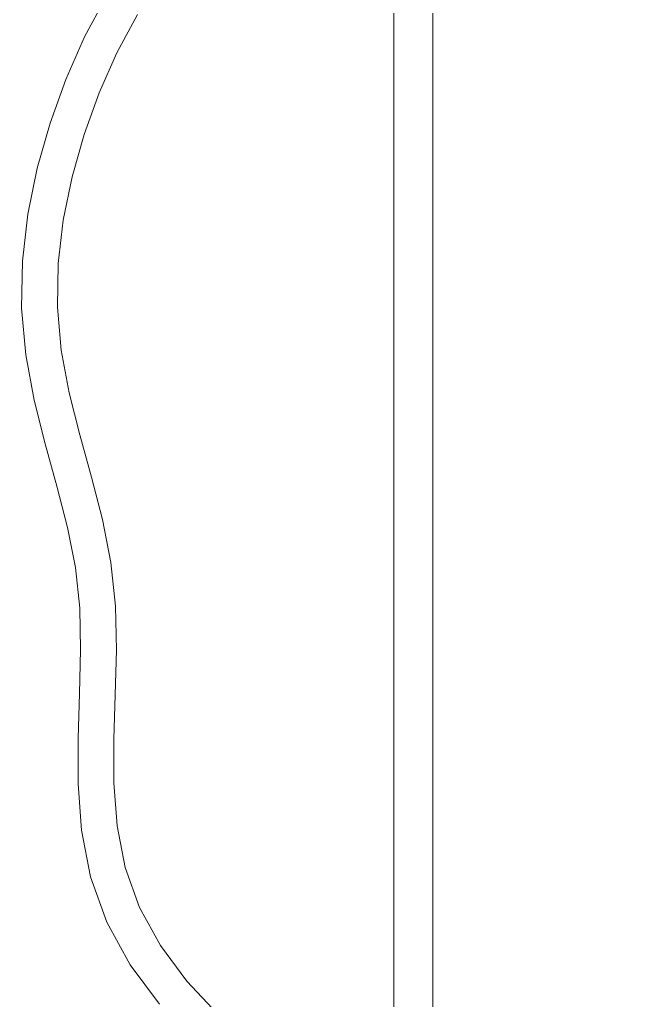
# Model space of a CAD drawing. Header units: millimetres. Extents: x 930469 to 1523124, y -120375 to 411163.
# Drawn here: x 1401818 to 1403388, y 134243 to 136755 of the extents above; entities that cross this region are included whole.
import ezdxf

# ---------------------------------------------------------------- set-up
doc = ezdxf.new("R2010")
doc.units = ezdxf.units.MM
for name, color, linetype, lineweight in [('A-NET THAY', 8, 'Continuous', 0), ('A1-KÝ HIỆU', 8, 'Continuous', 0), ('COT VACH', 8, 'Continuous', 0), ('xr', 8, 'Continuous', 0)]:
    doc.layers.add(name, color=color, linetype=linetype, lineweight=lineweight)

# ---------------------------------------------------------------- blocks, each defined once
blk = doc.blocks.new('zzz')
at = {"layer": 'xr', "ltscale": 3}
for p, q in [((1225087, 19137.9), (1224974.1, 18928.5)), ((1225245.4, 19042.9), (1225139.6, 18846.9)), ((1224878, 18711.1), (1224974.1, 18928.5)), ((1225139.6, 18846.9), (1225048.9, 18641.8)), ((1224878, 18711.1), (1224797.2, 18486.8)), ((1224972.4, 18429.6), (1225048.9, 18641.8)), ((1224731.6, 18256.3), (1224797.2, 18486.8)), ((1224972.4, 18429.6), (1224910.3, 18211.8)), ((1224731.6, 18256.3), (1224683.5, 18020.5)), ((1224865.1, 17990.5), (1224910.3, 18211.8)), ((1224655.6, 17780.9), (1224683.5, 18020.5)), ((1224865.1, 17990.5), (1224839.2, 17767.6)), ((1224655.6, 17780.9), (1224651.1, 17539.4)), ((1224839.2, 17767.6), (1224834.8, 17545)), ((1224651.1, 17539.4), (1224672.4, 17299.9)), ((1224834.8, 17545), (1224854.3, 17324.5)), ((1224672.4, 17299.9), (1224716.4, 17067.7)), ((1224854.3, 17324.5), (1224895.6, 17106.7)), ((1224895.6, 17106.7), (1224950.2, 16890.5)), ((1224716.4, 17067.7), (1224772.9, 16844.1)), ((1224950.2, 16890.5), (1225009.7, 16674.4)), ((1224772.9, 16844.1), (1224832.5, 16627.6)), ((1224832.5, 16627.6), (1224886.6, 16416.9)), ((1225009.7, 16674.4), (1225065.6, 16457.1)), ((1225065.6, 16457.1), (1225109.1, 16237.4)), ((1224886.6, 16416.9), (1224927.6, 16210.7)), ((1225109.1, 16237.4), (1225132.5, 16014.1)), ((1224927.6, 16210.7), (1224949.4, 16003.7)), ((1224949.4, 16003.7), (1224953.8, 15789.3)), ((1225132.5, 16014.1), (1225137, 15787.6)), ((1224953.8, 15789.3), (1224948.3, 15566.4)), ((1225137, 15787.6), (1225131.4, 15559.9)), ((1224948.3, 15566.4), (1224941.1, 15337.1)), ((1225131.4, 15559.9), (1225124.2, 15332.9)), ((1224941.1, 15337.1), (1224941.2, 15102.9)), ((1225124.2, 15332.9), (1225124.4, 15108.5)), ((1224941.2, 15102.9), (1224958.7, 14865.4)), ((1225124.4, 15108.5), (1225140.6, 14888.6)), ((1225140.6, 14888.6), (1225181.7, 14675.2)), ((1224958.7, 14865.4), (1225004.6, 14627)), ((1225181.7, 14675.2), (1225255.7, 14470.1)), ((1225004.6, 14627), (1225088.5, 14394.6)), ((1225255.7, 14470.1), (1225362.5, 14275.5)), ((1225088.5, 14394.6), (1225208.4, 14176)), ((1225362.5, 14275.5), (1225497.5, 14093.4)), ((1225208.4, 14176), (1225357.6, 13974.8)), ((1225655.9, 13926.1), (1225497.5, 14093.4))]:
    blk.add_line(p, q, dxfattribs=at)
blk = doc.blocks.new('frefegthmm')
at = {"layer": 'A-NET THAY', "ltscale": 3}
for points in [[(1588160.1, 515098.5), (1595760.1, 515098.5), (1595760.1, 522698.5), (1588160.1, 522698.5)], [(1576010.1, 514998.5), (1607910.1, 514998.5), (1607910.1, 514698.5), (1595860.1, 513998.5), (1588060.1, 513998.5), (1576010.1, 514698.5)]]:
    blk.add_lwpolyline(points, close=True, dxfattribs=at)
at = {"layer": 'A1-KÝ HIỆU', "ltscale": 3}
blk.add_lwpolyline([(1607910.1, 514998.5), (1576010.1, 514998.5), (1576010.1, 515098.5), (1607910.1, 515098.5)], close=True, dxfattribs=at)
at = {"layer": 'A-NET THAY', "xscale": 0.5, "yscale": 0.5, "zscale": 0.5, "rotation": 90}
blk.add_blockref('zzz', (1600967.1, -98281), dxfattribs=at)

msp = doc.modelspace()

# ---------------------------------------------------------------- block references
at = {"layer": 'COT VACH', "rotation": 269.9999999999985}
msp.add_blockref('frefegthmm', (887778.3, 1728213.1), dxfattribs=at)

doc.saveas('drawing.dxf')
